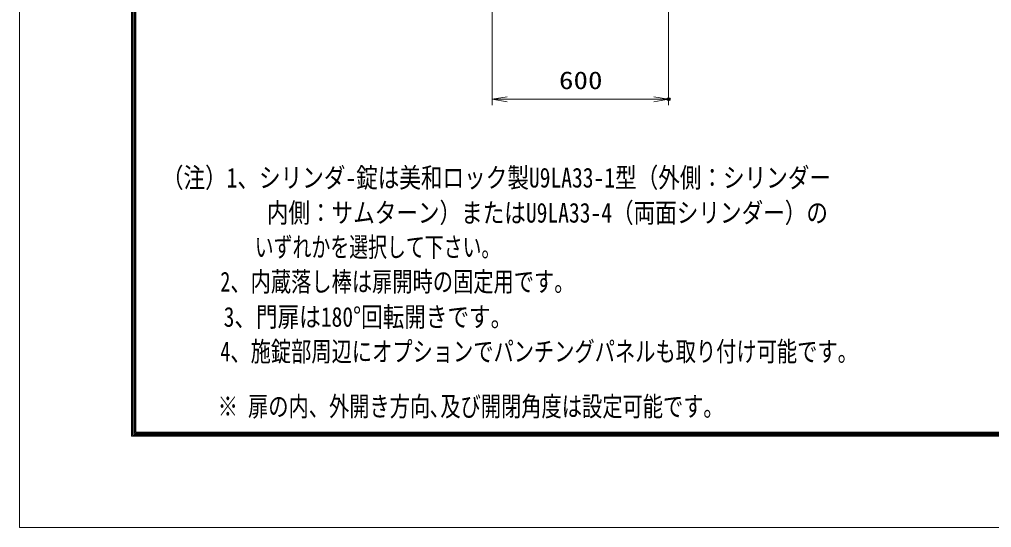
# Model space of a CAD drawing. Units: millimetres, scale not verified. Extents: x -5940 to 5940, y -4200 to 4200.
# Drawn here: x -5940 to -2631, y -4200 to -2469 of the extents above; entities that cross this region are included whole.
import ezdxf
from ezdxf.enums import TextEntityAlignment as Align

# ---------------------------------------------------------------- set-up
doc = ezdxf.new("R2010")
doc.units = ezdxf.units.MM
doc.header["$LTSCALE"] = 20
doc.header["$PDMODE"] = 32
doc.header["$PDSIZE"] = 10
for name, color, linetype, lineweight in [('0-0_D-TTL', 7, 'Continuous', 18), ('0-5_寸法線', 4, 'Continuous', 18), ('0-6_0', 7, 'Continuous', 18)]:
    doc.layers.add(name, color=color, linetype=linetype, lineweight=lineweight)
doc.layers.add('0-7_Defpoints', color=7, linetype='Continuous')
doc.layers.add('0-8_文字', color=254, linetype='Continuous')
doc.styles.add('ＭＳ ゴシック', font='')
doc.styles.get('ＭＳ ゴシック').set_extended_font_data('MS Gothic')

# ---------------------------------------------------------------- blocks, each defined once
blk = doc.blocks.new('_Open')
at = {"layer": '0-6_0'}
blk.add_line((-20, 3.333), (0, 0), dxfattribs=at)
blk.add_lwpolyline([(-20, -3.333), (0, 0), (-20, 0)], dxfattribs=at)

msp = doc.modelspace()

# ---------------------------------------------------------------- linework, layer by layer
at = {"layer": '0-0_D-TTL'}
for points in [[(-5940, -4200), (5940, -4200), (5940, 4200), (-5940, 4200)], [(-5558.14, 3889.71), (5558.14, 3889.71), (5558.14, -3888.86), (-5558.14, -3888.86)], [(-5554.61, 3886.18), (5554.61, 3886.18), (5554.61, -3885.32), (-5554.61, -3885.32)], [(-5551.07, 3882.64), (5551.07, 3882.64), (5551.07, -3881.79), (-5551.07, -3881.79)], [(-5547.54, 3879.11), (5547.54, 3879.11), (5547.54, -3878.25), (-5547.54, -3878.25)], [(-5544, 3875.57), (5544, 3875.57), (5544, -3874.71), (-5544, -3874.71)]]:
    msp.add_lwpolyline(points, close=True, dxfattribs=at)
at = {"layer": '0-5_寸法線'}
for p, q in [((-4330.36, -2326.26), (-4330.36, -2761.19)), ((-3730.36, -2326.26), (-3730.36, -2761.19)), ((-4330.36, -2741.19), (-3730.36, -2741.19))]:
    msp.add_line(p, q, dxfattribs=at)
at = {"layer": '0-7_Defpoints'}
msp.add_point((-3730.36, -2741.19), dxfattribs=at)

# ---------------------------------------------------------------- block references
at = {"layer": '0-5_寸法線', "xscale": 2.5, "yscale": 2.5, "rotation": 180}
msp.add_blockref('_Open', (-4330.36, -2741.19), dxfattribs=at)
at = {"layer": '0-5_寸法線', "xscale": 2.5, "yscale": 2.5}
msp.add_blockref('_Open', (-3730.36, -2741.19), dxfattribs=at)

# ---------------------------------------------------------------- texts
at = {"layer": '0-5_寸法線', "color": 254, "style": 'ＭＳ ゴシック', "width": 1.2}
msp.add_text('600', height=60.56, dxfattribs=at).set_placement((-4103.56, -2724.85), align=Align.BOTTOM_LEFT)
at = {"layer": '0-8_文字', "style": 'ＭＳ ゴシック'}
for s, width, p in [('（注）1、シリンダ-錠は美和ロック製U9LA33-1型（外側：シリンダー', 0.8, (-5455.02, -3061.99)), ('\u3000       内側：サムターン）またはU9LA33-4（両面シリンダー）の', 0.8, (-5428.14, -3181.45)), ('\u3000\u3000     いずれかを選択して下さい。', 0.7, (-5428.14, -3298.22)), ('     2、内蔵落し棒は扉開時の固定用です。', 0.75, (-5428.14, -3416.16)), ('     3、門扉は180°回転開きです。', 0.8, (-5428.14, -3536.16)), ('     4、施錠部周辺にオプションでパンチングパネルも取り付け可能です。', 0.75, (-5428.14, -3654.1)), ('※ 扉の内、外開き方向､及び開閉角度は設定可能です｡', 0.75, (-5265.19, -3841.14))]:
    msp.add_text(s, height=67.35, dxfattribs=dict(at, width=width)).set_placement(p, align=Align.BOTTOM_LEFT)

doc.saveas('drawing.dxf')
